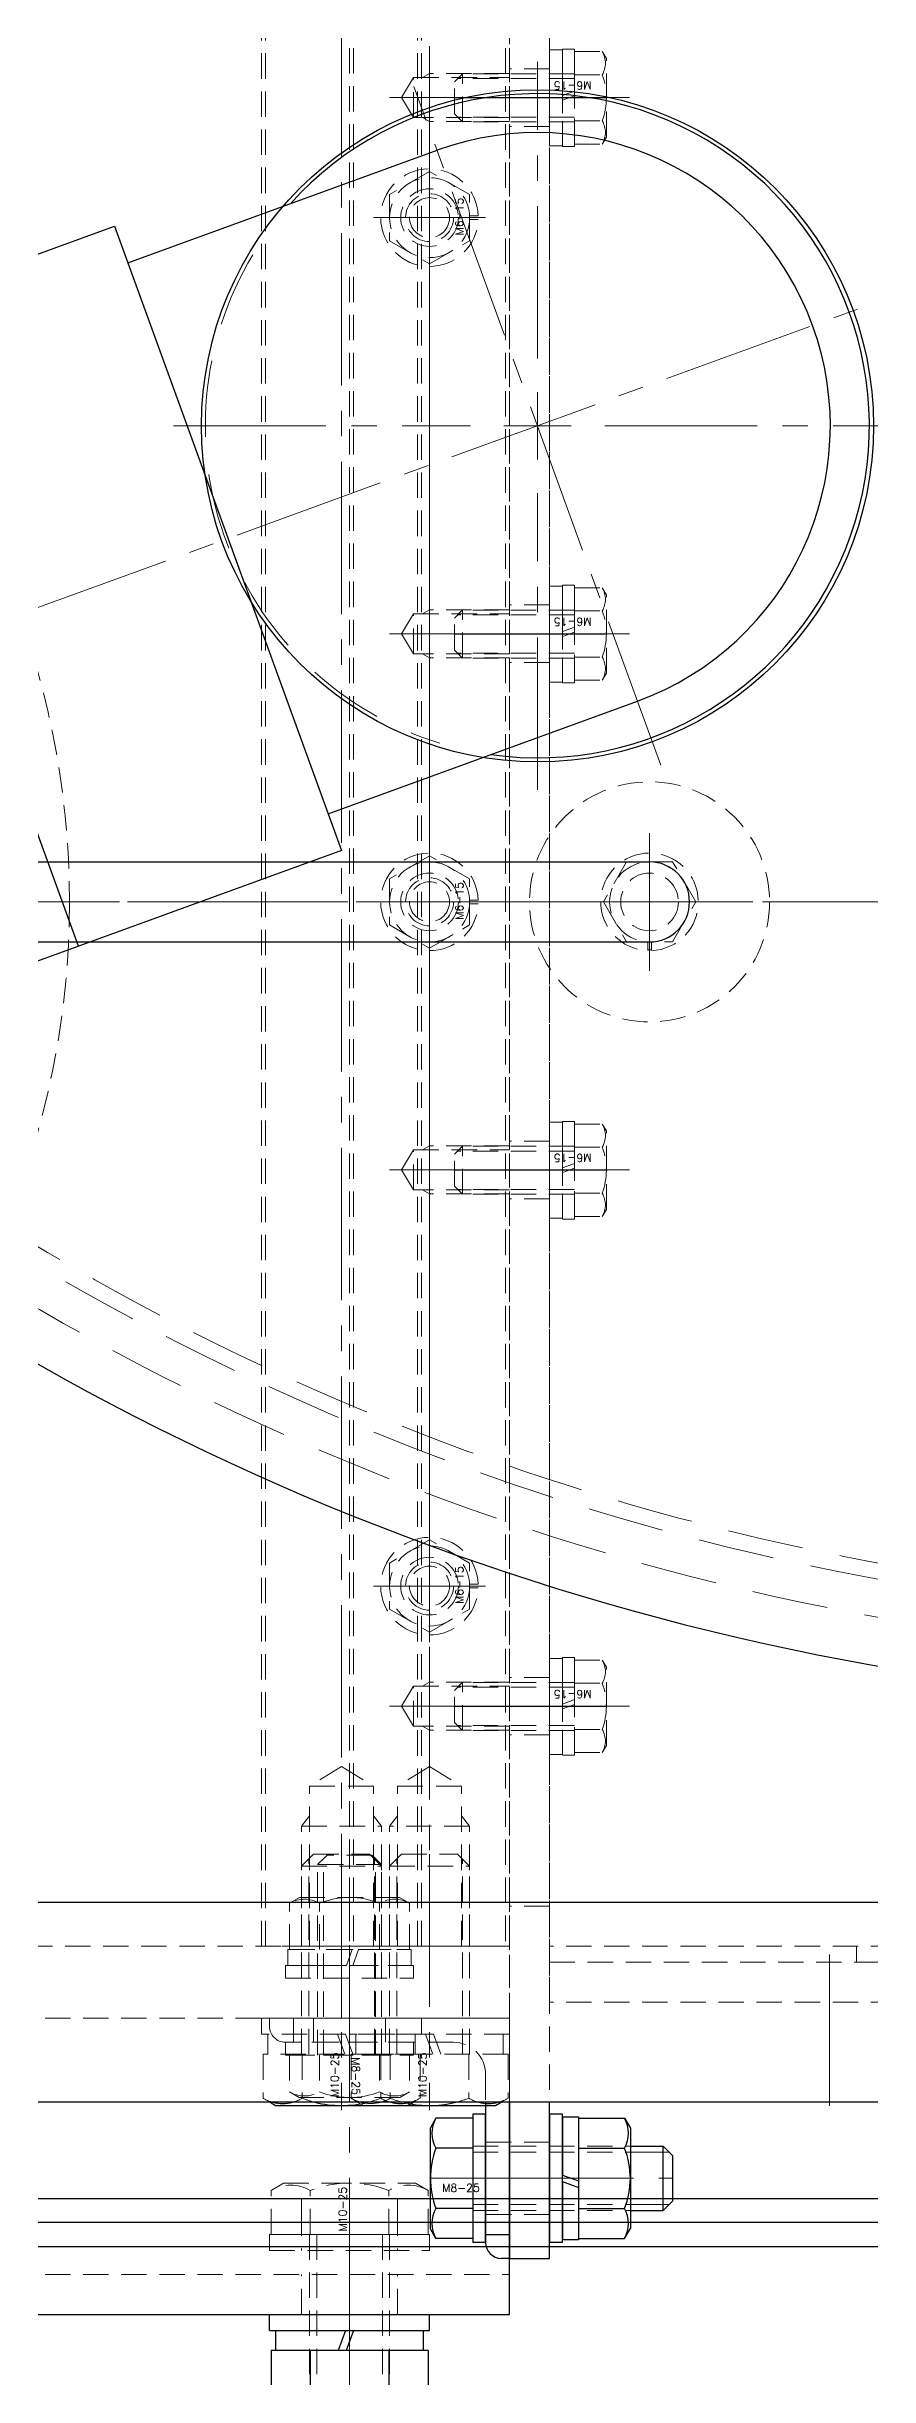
# Model space of a CAD drawing. Header units: millimetres. Extents: x 0 to 10987, y 0 to 7892.
# Drawn here: x 2291.2 to 2394.1, y 6284.7 to 6575.8 of the extents above; entities that cross this region are included whole.
import ezdxf

# ---------------------------------------------------------------- set-up
doc = ezdxf.new("R2010")
doc.units = ezdxf.units.MM
doc.linetypes.add('CENTER2', pattern=[28.575, 19.05, -3.175, 3.175, -3.175])
doc.linetypes.add('HIDDEN2', pattern=[4.7625, 3.175, -1.5875])
for name, color, linetype, lineweight in [('01_外形線', 7, 'Continuous', 25), ('02_細線', 5, 'Continuous', 13), ('03_かくれ線', 6, 'HIDDEN2', 13), ('04_中心線', 1, 'CENTER2', 9)]:
    doc.layers.add(name, color=color, linetype=linetype, lineweight=lineweight)
doc.styles.add('KSS_TXT', font='txt.shx', dxfattribs={"bigfont": 'extfont2.shx'})

# ---------------------------------------------------------------- blocks, each defined once
blk = doc.blocks.new('*U433')
at = {"layer": '04_中心線', "color": 0, "linetype": 'CENTER2', "transparency": 16777216}
for p, q in [((0, 8.4), (0, 45.5)), ((-45.5, 0), (-8.4, 0)), ((8.4, 0), (45.5, 0)), ((0, -45.5), (0, -8.4))]:
    blk.add_line(p, q, dxfattribs=at)
at = {"layer": '04_中心線', "color": 0, "linetype": 'Continuous', "transparency": 16777216}
for p, q in [((0, -4.2), (0, 4.2)), ((-4.2, 0), (4.2, 0))]:
    blk.add_line(p, q, dxfattribs=at)

msp = doc.modelspace()

# ---------------------------------------------------------------- linework, layer by layer
at = {"layer": '01_外形線'}
for p, q in [((2301.356, 6548.78), (2340.026, 6562.855)), ((2295.193, 6463.401), (2266.805, 6541.396)), ((2326.407, 6479.953), (2365.077, 6494.028)), ((2246.578, 6473.942), (2366.578, 6473.942)), ((2246.578, 6463.942), (2366.578, 6463.942)), ((2319.135, 6318.942), (2319.828, 6318.542)), ((2319.828, 6318.542), (2336.328, 6318.542)), ((2336.328, 6318.542), (2337.021, 6318.942)), ((2336.328, 6318.542), (2347.328, 6318.542)), ((2344.478, 6317.442), (2344.478, 6301.442)), ((2346.078, 6317.442), (2344.478, 6317.442)), ((2346.078, 6318.942), (2346.078, 6301.442)), ((2346.078, 6301.442), (2346.078, 6317.442)), ((2347.328, 6318.542), (2348.021, 6318.942)), ((2349.078, 6292.442), (2349.078, 6318.942)), ((2349.078, 6318.942), (2349.078, 6299.442)), ((2349.078, 6318.942), (2349.078, 6299.442)), ((2354.078, 6299.442), (2354.078, 6318.942)), ((2354.078, 6317.442), (2354.078, 6301.442)), ((2355.678, 6317.442), (2354.078, 6317.442)), ((2355.678, 6301.442), (2355.678, 6317.442)), ((2339.874, 6316.947), (2339.178, 6315.742)), ((2339.178, 6303.142), (2339.178, 6315.742)), ((2344.478, 6316.947), (2339.874, 6316.947)), ((2344.478, 6316.947), (2344.478, 6301.936)), ((2355.678, 6317.142), (2355.678, 6309.842)), ((2355.678, 6317.142), (2357.678, 6317.142)), ((2357.678, 6317.142), (2357.678, 6309.114)), ((2357.678, 6316.947), (2357.678, 6301.936)), ((2357.678, 6316.947), (2363.453, 6316.947)), ((2363.453, 6316.947), (2364.178, 6315.692)), ((2364.178, 6315.692), (2364.178, 6303.192)), ((2344.478, 6313.195), (2339.874, 6313.195)), ((2357.678, 6313.195), (2363.453, 6313.195)), ((2364.178, 6313.442), (2368.278, 6313.442)), ((2368.278, 6305.442), (2368.278, 6313.442)), ((2368.278, 6313.442), (2369.178, 6312.542)), ((2369.178, 6312.542), (2369.478, 6312.242)), ((2369.478, 6306.642), (2369.478, 6312.242)), ((2355.678, 6309.842), (2357.678, 6309.114)), ((2355.678, 6309.042), (2355.678, 6301.742)), ((2355.678, 6309.042), (2357.678, 6308.314)), ((2029.078, 6306.942), (2829.078, 6306.942)), ((2357.678, 6308.314), (2357.678, 6301.742)), ((2368.278, 6305.442), (2369.178, 6306.342)), ((2369.178, 6306.342), (2369.478, 6306.642)), ((2339.874, 6301.936), (2339.178, 6303.142)), ((2344.478, 6305.689), (2339.874, 6305.689)), ((2357.678, 6305.689), (2363.453, 6305.689)), ((2363.453, 6301.936), (2364.178, 6303.192)), ((2364.178, 6305.442), (2368.278, 6305.442)), ((2029.078, 6300.942), (2829.078, 6300.942)), ((2344.478, 6301.936), (2339.874, 6301.936)), ((2346.078, 6301.442), (2344.478, 6301.442)), ((2346.078, 6302.442), (2349.078, 6302.442)), ((2355.678, 6301.442), (2354.078, 6301.442)), ((2357.678, 6301.742), (2355.678, 6301.742)), ((2357.678, 6301.936), (2363.453, 6301.936)), ((2349.078, 6299.442), (2348.078, 6299.442)), ((2349.078, 6299.442), (2354.078, 6299.442)), ((2251.228, 6292.442), (2349.078, 6292.442)), ((2319.078, 6292.442), (2339.078, 6292.442)), ((2319.078, 6290.442), (2319.078, 6292.442)), ((2339.078, 6290.442), (2339.078, 6292.442)), ((2319.078, 6290.442), (2339.078, 6290.442)), ((2319.878, 6287.942), (2319.878, 6290.442)), ((2328.578, 6290.442), (2327.668, 6287.942)), ((2329.578, 6290.442), (2328.668, 6287.942)), ((2338.278, 6290.442), (2338.278, 6287.942)), ((2338.893, 6287.942), (2319.263, 6287.942)), ((2319.263, 6287.942), (2319.263, 6280.845)), ((2327.668, 6287.942), (2319.878, 6287.942)), ((2324.171, 6287.942), (2324.171, 6280.845)), ((2338.278, 6287.942), (2328.668, 6287.942)), ((2333.986, 6287.942), (2333.986, 6280.845)), ((2338.893, 6287.942), (2338.893, 6280.845))]:
    msp.add_line(p, q, dxfattribs=at)
msp.add_lwpolyline([(2147.578, 6625.423), (2143.53, 6625.423, 0.4933243), (2133.872, 6612.829, 0.7668698), (2771.284, 6612.829, 0.4933243), (2761.627, 6625.423), (2757.578, 6625.423), (2757.578, 6628.423), (2147.578, 6628.423)], format="xyb", close=True, dxfattribs=at)
msp.add_lwpolyline([(2024.078, 6618.942), (2579.078, 6618.942, -0.4142136), (2589.078, 6608.942), (2589.078, 6328.942, -0.4142136), (2579.078, 6318.942), (2024.078, 6318.942), (2024.078, 6618.942)], format="xyb", dxfattribs=at)
for points in [[(2328.075, 6475.369), (2262.31, 6451.433), (2233.923, 6529.427), (2299.688, 6553.364)], [(2029.078, 6343.942), (2829.078, 6343.942), (2829.078, 6303.942), (2029.078, 6303.942)], [(2034.078, 6263.942), (2824.078, 6263.942), (2829.078, 6268.942), (2829.078, 6303.942), (2029.078, 6303.942), (2029.078, 6268.942)]]:
    msp.add_lwpolyline(points, close=True, dxfattribs=at)
msp.add_circle((2352.578, 6528.423), 42, dxfattribs=at)
for centre, radius, start, end in [((2352.551, 6528.441), 41.5, 261.94006, 138.05994), ((2352.551, 6528.441), 36.622, 290, 110), ((2366.578, 6468.942), 5, 270, 90), ((2320.717, 6323.695), 4.907, 255.61054, 284.38946), ((2328.078, 6332.321), 13.779, 256.16077, 283.83923), ((2335.439, 6323.695), 4.907, 255.61054, 284.38946), ((2339.078, 6332.321), 13.779, 260.01719, 283.83923), ((2346.439, 6323.695), 4.907, 255.61054, 284.38946), ((2343.124, 6315.071), 3.753, 150.00001, 209.99999), ((2360.203, 6315.071), 3.753, 330.00001, 29.99999), ((2349.643, 6309.442), 10.465, 158.98558, 201.01442), ((2354.102, 6309.442), 10.077, 338.13461, 21.86539), ((2343.124, 6303.813), 3.753, 150.00001, 209.99999), ((2360.203, 6303.813), 3.753, 330.00001, 29.99999), ((2348.078, 6301.442), 2, 180, 270)]:
    msp.add_arc(centre, radius, start, end, dxfattribs=at)
at = {"layer": '02_細線'}
for p, q in [((2364.178, 6312.692), (2369.028, 6312.692)), ((2364.178, 6306.192), (2369.028, 6306.192))]:
    msp.add_line(p, q, dxfattribs=at)
at = {"layer": '03_かくれ線'}
for p, q in [((2349.078, 6318.942), (2349.078, 6618.942)), ((2349.078, 6318.942), (2349.078, 6618.942)), ((2354.078, 6618.942), (2354.078, 6318.942)), ((2354.078, 6331.442), (2354.078, 6606.442)), ((2318.078, 6338.442), (2318.078, 6599.442)), ((2318.578, 6338.442), (2318.578, 6599.442)), ((2329.078, 6599.442), (2329.078, 6338.442)), ((2329.578, 6599.442), (2329.578, 6338.442)), ((2337.578, 6338.442), (2337.578, 6599.442)), ((2338.078, 6338.442), (2338.078, 6599.442)), ((2348.578, 6599.442), (2348.578, 6338.442)), ((2349.078, 6599.442), (2349.078, 6338.442)), ((2355.678, 6575.412), (2354.078, 6575.412)), ((2354.078, 6575.412), (2354.078, 6563.412)), ((2355.678, 6569.712), (2355.678, 6575.512)), ((2357.178, 6575.512), (2355.678, 6575.512)), ((2355.678, 6575.412), (2355.678, 6563.412)), ((2357.178, 6570.258), (2357.178, 6575.512)), ((2357.178, 6575.185), (2360.674, 6575.185)), ((2357.178, 6563.638), (2357.178, 6575.185)), ((2360.674, 6575.185), (2361.178, 6574.312)), ((2361.178, 6564.512), (2361.178, 6574.312)), ((2335.576, 6569.442), (2337.078, 6571.942)), ((2337.078, 6571.942), (2349.078, 6571.942)), ((2337.078, 6566.942), (2337.078, 6571.942)), ((2338.212, 6571.942), (2339.078, 6572.442)), ((2349.078, 6572.442), (2339.078, 6572.442)), ((2339.078, 6572.442), (2339.078, 6566.442)), ((2342.978, 6572.212), (2342.178, 6571.412)), ((2342.178, 6567.412), (2342.178, 6571.412)), ((2342.578, 6571.812), (2342.978, 6571.812)), ((2343.178, 6572.412), (2342.978, 6572.212)), ((2357.178, 6571.812), (2342.978, 6571.812)), ((2343.178, 6566.412), (2343.178, 6572.412)), ((2357.178, 6572.412), (2343.178, 6572.412)), ((2354.078, 6573.042), (2349.078, 6573.042)), ((2357.178, 6572.298), (2360.674, 6572.298)), ((2337.078, 6566.942), (2335.576, 6569.442)), ((2355.678, 6569.712), (2357.178, 6570.258)), ((2355.678, 6569.112), (2357.178, 6569.658)), ((2355.678, 6563.312), (2355.678, 6569.112)), ((2357.178, 6563.312), (2357.178, 6569.658)), ((2349.078, 6566.942), (2337.078, 6566.942)), ((2338.212, 6566.942), (2339.078, 6566.442)), ((2349.078, 6566.442), (2339.078, 6566.442)), ((2342.978, 6566.612), (2342.178, 6567.412)), ((2342.578, 6567.012), (2342.978, 6567.012)), ((2357.178, 6567.012), (2342.978, 6567.012)), ((2343.178, 6566.412), (2342.978, 6566.612)), ((2357.178, 6566.412), (2343.178, 6566.412)), ((2354.078, 6565.842), (2349.078, 6565.842)), ((2357.178, 6566.525), (2360.674, 6566.525)), ((2355.678, 6563.412), (2354.078, 6563.412)), ((2355.678, 6563.312), (2357.178, 6563.312)), ((2357.178, 6563.638), (2360.674, 6563.638)), ((2360.674, 6563.638), (2361.178, 6564.512)), ((2339.078, 6560.215), (2334.078, 6557.329)), ((2344.078, 6557.329), (2339.078, 6560.215)), ((2334.078, 6557.329), (2334.078, 6551.555)), ((2344.078, 6551.555), (2344.078, 6557.329)), ((2344.078, 6554.667), (2345.174, 6554.667)), ((2344.078, 6554.217), (2345.174, 6554.217)), ((2334.078, 6551.555), (2339.078, 6548.668)), ((2339.078, 6548.668), (2344.078, 6551.555)), ((2355.678, 6508.412), (2354.078, 6508.412)), ((2354.078, 6508.412), (2354.078, 6496.412)), ((2355.678, 6502.712), (2355.678, 6508.512)), ((2357.178, 6508.512), (2355.678, 6508.512)), ((2355.678, 6508.412), (2355.678, 6496.412)), ((2357.178, 6503.258), (2357.178, 6508.512)), ((2357.178, 6508.185), (2360.674, 6508.185)), ((2357.178, 6496.638), (2357.178, 6508.185)), ((2360.674, 6508.185), (2361.178, 6507.312)), ((2361.178, 6497.512), (2361.178, 6507.312)), ((2335.576, 6502.442), (2337.078, 6504.942)), ((2337.078, 6504.942), (2349.078, 6504.942)), ((2337.078, 6499.942), (2337.078, 6504.942)), ((2338.212, 6504.942), (2339.078, 6505.442)), ((2349.078, 6505.442), (2339.078, 6505.442)), ((2339.078, 6505.442), (2339.078, 6499.442)), ((2342.978, 6505.212), (2342.178, 6504.412)), ((2342.178, 6500.412), (2342.178, 6504.412)), ((2342.578, 6504.812), (2342.978, 6504.812)), ((2343.178, 6505.412), (2342.978, 6505.212)), ((2357.178, 6504.812), (2342.978, 6504.812)), ((2343.178, 6499.412), (2343.178, 6505.412)), ((2357.178, 6505.412), (2343.178, 6505.412)), ((2354.078, 6506.042), (2349.078, 6506.042)), ((2357.178, 6505.298), (2360.674, 6505.298)), ((2337.078, 6499.942), (2335.576, 6502.442)), ((2355.678, 6502.712), (2357.178, 6503.258)), ((2355.678, 6502.112), (2357.178, 6502.658)), ((2355.678, 6496.312), (2355.678, 6502.112)), ((2357.178, 6496.312), (2357.178, 6502.658)), ((2349.078, 6499.942), (2337.078, 6499.942)), ((2338.212, 6499.942), (2339.078, 6499.442)), ((2349.078, 6499.442), (2339.078, 6499.442)), ((2342.978, 6499.612), (2342.178, 6500.412)), ((2342.578, 6500.012), (2342.978, 6500.012)), ((2357.178, 6500.012), (2342.978, 6500.012)), ((2343.178, 6499.412), (2342.978, 6499.612)), ((2357.178, 6499.412), (2343.178, 6499.412)), ((2354.078, 6498.842), (2349.078, 6498.842)), ((2357.178, 6499.525), (2360.674, 6499.525)), ((2355.678, 6496.412), (2354.078, 6496.412)), ((2355.678, 6496.312), (2357.178, 6496.312)), ((2357.178, 6496.638), (2360.674, 6496.638)), ((2360.674, 6496.638), (2361.178, 6497.512)), ((2339.078, 6474.715), (2334.078, 6471.829)), ((2344.078, 6471.829), (2339.078, 6474.715)), ((2334.078, 6471.829), (2334.078, 6466.055)), ((2344.078, 6466.055), (2344.078, 6471.829)), ((2363.691, 6473.942), (2360.805, 6468.942)), ((2369.465, 6473.942), (2363.691, 6473.942)), ((2372.352, 6468.942), (2369.465, 6473.942)), ((2344.078, 6469.167), (2345.174, 6469.167)), ((2360.805, 6468.942), (2363.691, 6463.942)), ((2369.465, 6463.942), (2372.352, 6468.942)), ((2334.078, 6466.055), (2339.078, 6463.168)), ((2339.078, 6463.168), (2344.078, 6466.055)), ((2344.078, 6468.717), (2345.174, 6468.717)), ((2363.691, 6463.942), (2369.465, 6463.942)), ((2366.353, 6463.942), (2366.353, 6462.846)), ((2366.803, 6463.942), (2366.803, 6462.846)), ((2355.678, 6441.412), (2354.078, 6441.412)), ((2354.078, 6441.412), (2354.078, 6429.412)), ((2355.678, 6435.712), (2355.678, 6441.512)), ((2357.178, 6441.512), (2355.678, 6441.512)), ((2355.678, 6441.412), (2355.678, 6429.412)), ((2357.178, 6436.258), (2357.178, 6441.512)), ((2357.178, 6441.185), (2360.674, 6441.185)), ((2357.178, 6429.638), (2357.178, 6441.185)), ((2360.674, 6441.185), (2361.178, 6440.312)), ((2361.178, 6430.512), (2361.178, 6440.312)), ((2335.576, 6435.442), (2337.078, 6437.942)), ((2337.078, 6437.942), (2349.078, 6437.942)), ((2337.078, 6432.942), (2337.078, 6437.942)), ((2338.212, 6437.942), (2339.078, 6438.442)), ((2349.078, 6438.442), (2339.078, 6438.442)), ((2339.078, 6438.442), (2339.078, 6432.442)), ((2342.978, 6438.212), (2342.178, 6437.412)), ((2342.178, 6433.412), (2342.178, 6437.412)), ((2342.578, 6437.812), (2342.978, 6437.812)), ((2343.178, 6438.412), (2342.978, 6438.212)), ((2357.178, 6437.812), (2342.978, 6437.812)), ((2343.178, 6432.412), (2343.178, 6438.412)), ((2357.178, 6438.412), (2343.178, 6438.412)), ((2354.078, 6439.042), (2349.078, 6439.042)), ((2357.178, 6438.298), (2360.674, 6438.298)), ((2337.078, 6432.942), (2335.576, 6435.442)), ((2355.678, 6435.712), (2357.178, 6436.258)), ((2355.678, 6435.112), (2357.178, 6435.658)), ((2355.678, 6429.312), (2355.678, 6435.112)), ((2357.178, 6429.312), (2357.178, 6435.658)), ((2349.078, 6432.942), (2337.078, 6432.942)), ((2338.212, 6432.942), (2339.078, 6432.442)), ((2349.078, 6432.442), (2339.078, 6432.442)), ((2342.978, 6432.612), (2342.178, 6433.412)), ((2342.578, 6433.012), (2342.978, 6433.012)), ((2357.178, 6433.012), (2342.978, 6433.012)), ((2343.178, 6432.412), (2342.978, 6432.612)), ((2357.178, 6432.412), (2343.178, 6432.412)), ((2354.078, 6431.842), (2349.078, 6431.842)), ((2357.178, 6432.525), (2360.674, 6432.525)), ((2355.678, 6429.412), (2354.078, 6429.412)), ((2355.678, 6429.312), (2357.178, 6429.312)), ((2357.178, 6429.638), (2360.674, 6429.638)), ((2360.674, 6429.638), (2361.178, 6430.512)), ((2339.078, 6389.215), (2334.078, 6386.329)), ((2344.078, 6386.329), (2339.078, 6389.215)), ((2334.078, 6386.329), (2334.078, 6380.555)), ((2344.078, 6380.555), (2344.078, 6386.329)), ((2344.078, 6383.667), (2345.174, 6383.667)), ((2344.078, 6383.217), (2345.174, 6383.217)), ((2334.078, 6380.555), (2339.078, 6377.668)), ((2339.078, 6377.668), (2344.078, 6380.555)), ((2355.678, 6374.412), (2354.078, 6374.412)), ((2354.078, 6374.412), (2354.078, 6362.412)), ((2355.678, 6368.712), (2355.678, 6374.512)), ((2357.178, 6374.512), (2355.678, 6374.512)), ((2355.678, 6374.412), (2355.678, 6362.412)), ((2357.178, 6369.258), (2357.178, 6374.512)), ((2357.178, 6374.185), (2360.674, 6374.185)), ((2357.178, 6362.638), (2357.178, 6374.185)), ((2360.674, 6374.185), (2361.178, 6373.312)), ((2361.178, 6363.512), (2361.178, 6373.312)), ((2335.576, 6368.442), (2337.078, 6370.942)), ((2337.078, 6370.942), (2349.078, 6370.942)), ((2337.078, 6365.942), (2337.078, 6370.942)), ((2338.212, 6370.942), (2339.078, 6371.442)), ((2349.078, 6371.442), (2339.078, 6371.442)), ((2339.078, 6371.442), (2339.078, 6365.442)), ((2342.978, 6371.212), (2342.178, 6370.412)), ((2342.178, 6366.412), (2342.178, 6370.412)), ((2342.578, 6370.812), (2342.978, 6370.812)), ((2343.178, 6371.412), (2342.978, 6371.212)), ((2357.178, 6370.812), (2342.978, 6370.812)), ((2343.178, 6365.412), (2343.178, 6371.412)), ((2357.178, 6371.412), (2343.178, 6371.412)), ((2354.078, 6372.042), (2349.078, 6372.042)), ((2357.178, 6371.298), (2360.674, 6371.298)), ((2337.078, 6365.942), (2335.576, 6368.442)), ((2355.678, 6368.712), (2357.178, 6369.258)), ((2355.678, 6368.112), (2357.178, 6368.658)), ((2355.678, 6362.312), (2355.678, 6368.112)), ((2357.178, 6362.312), (2357.178, 6368.658)), ((2349.078, 6365.942), (2337.078, 6365.942)), ((2338.212, 6365.942), (2339.078, 6365.442)), ((2349.078, 6365.442), (2339.078, 6365.442)), ((2342.978, 6365.612), (2342.178, 6366.412)), ((2342.578, 6366.012), (2342.978, 6366.012)), ((2357.178, 6366.012), (2342.978, 6366.012)), ((2343.178, 6365.412), (2342.978, 6365.612)), ((2357.178, 6365.412), (2343.178, 6365.412)), ((2354.078, 6364.842), (2349.078, 6364.842)), ((2357.178, 6365.525), (2360.674, 6365.525)), ((2355.678, 6362.412), (2354.078, 6362.412)), ((2355.678, 6362.312), (2357.178, 6362.312)), ((2357.178, 6362.638), (2360.674, 6362.638)), ((2360.674, 6362.638), (2361.178, 6363.512)), ((2328.078, 6360.892), (2324.078, 6358.438)), ((2324.078, 6338.442), (2324.078, 6358.438)), ((2324.078, 6358.438), (2328.078, 6358.438)), ((2328.078, 6360.892), (2332.078, 6358.438)), ((2332.078, 6358.438), (2328.078, 6358.438)), ((2332.078, 6338.442), (2332.078, 6358.438)), ((2339.078, 6360.892), (2335.078, 6358.438)), ((2335.078, 6358.438), (2339.078, 6358.438)), ((2335.078, 6338.442), (2335.078, 6358.438)), ((2339.078, 6360.892), (2343.078, 6358.438)), ((2343.078, 6358.438), (2339.078, 6358.438)), ((2343.078, 6338.442), (2343.078, 6358.438)), ((2323.078, 6353.442), (2324.078, 6354.741)), ((2323.078, 6338.442), (2323.078, 6353.442)), ((2323.078, 6353.442), (2333.078, 6353.442)), ((2333.078, 6353.442), (2332.078, 6354.741)), ((2333.078, 6338.442), (2333.078, 6353.442)), ((2334.078, 6353.442), (2335.078, 6354.741)), ((2334.078, 6338.442), (2334.078, 6353.442)), ((2344.078, 6353.442), (2334.078, 6353.442)), ((2344.078, 6353.442), (2343.078, 6354.741)), ((2344.078, 6338.442), (2344.078, 6353.442)), ((2323.078, 6348.442), (2324.578, 6349.942)), ((2324.578, 6349.942), (2331.578, 6349.942)), ((2325.078, 6348.642), (2325.978, 6349.542)), ((2325.828, 6344.542), (2325.828, 6349.392)), ((2325.978, 6349.542), (2326.278, 6349.842)), ((2331.878, 6349.842), (2326.278, 6349.842)), ((2333.078, 6348.442), (2331.578, 6349.942)), ((2332.178, 6349.542), (2331.878, 6349.842)), ((2333.078, 6348.642), (2332.178, 6349.542)), ((2332.328, 6344.542), (2332.328, 6349.392)), ((2334.078, 6348.442), (2335.578, 6349.942)), ((2335.578, 6349.942), (2342.578, 6349.942)), ((2344.078, 6348.442), (2342.578, 6349.942)), ((2323.078, 6324.942), (2323.078, 6348.442)), ((2323.078, 6348.442), (2333.078, 6348.442)), ((2323.978, 6324.942), (2323.978, 6349.342)), ((2333.078, 6348.642), (2325.078, 6348.642)), ((2325.078, 6344.542), (2325.078, 6348.642)), ((2332.178, 6324.942), (2332.178, 6349.342)), ((2333.078, 6344.542), (2333.078, 6348.642)), ((2333.078, 6324.942), (2333.078, 6348.442)), ((2334.078, 6324.942), (2334.078, 6348.442)), ((2334.078, 6348.442), (2344.078, 6348.442)), ((2334.978, 6324.942), (2334.978, 6349.342)), ((2343.178, 6324.942), (2343.178, 6349.342)), ((2344.078, 6324.942), (2344.078, 6348.442)), ((2321.573, 6343.817), (2322.828, 6344.542)), ((2321.573, 6338.042), (2321.573, 6343.817)), ((2322.828, 6344.542), (2335.328, 6344.542)), ((2325.078, 6324.842), (2325.078, 6344.542)), ((2325.325, 6338.042), (2325.325, 6343.817)), ((2325.828, 6324.842), (2325.828, 6344.542)), ((2332.328, 6324.842), (2332.328, 6344.542)), ((2332.831, 6338.042), (2332.831, 6343.817)), ((2333.078, 6324.842), (2333.078, 6344.542)), ((2336.584, 6343.817), (2335.328, 6344.542)), ((2336.584, 6338.042), (2336.584, 6343.817)), ((2354.078, 6343.442), (2349.078, 6343.442)), ((2338.078, 6338.442), (2318.078, 6338.442)), ((2321.378, 6338.042), (2329.406, 6338.042)), ((2321.378, 6336.042), (2321.378, 6338.042)), ((2321.573, 6338.042), (2336.584, 6338.042)), ((2328.678, 6336.042), (2329.406, 6338.042)), ((2329.078, 6338.442), (2349.078, 6338.442)), ((2329.478, 6336.042), (2330.206, 6338.042)), ((2330.206, 6338.042), (2336.778, 6338.042)), ((2336.778, 6338.042), (2336.778, 6336.042)), ((2745.078, 6338.442), (2354.078, 6338.442)), ((2354.078, 6338.442), (2354.078, 6336.442)), ((2392.432, 6338.442), (2392.432, 6336.442)), ((2337.078, 6336.042), (2321.078, 6336.042)), ((2321.078, 6336.042), (2321.078, 6334.442)), ((2321.378, 6336.042), (2328.678, 6336.042)), ((2329.478, 6336.042), (2336.778, 6336.042)), ((2337.078, 6336.042), (2337.078, 6334.442)), ((2354.078, 6336.442), (2745.078, 6336.442)), ((2321.078, 6334.442), (2337.078, 6334.442)), ((2338.078, 6329.442), (2318.078, 6329.442)), ((2318.078, 6327.972), (2318.078, 6329.442)), ((2349.078, 6329.442), (2319.078, 6329.442)), ((2319.078, 6329.442), (2319.078, 6328.442)), ((2322.078, 6329.442), (2322.078, 6326.442)), ((2324.578, 6329.442), (2324.578, 6326.442)), ((2349.078, 6329.442), (2329.078, 6329.442)), ((2329.078, 6327.972), (2329.078, 6329.442)), ((2333.578, 6329.442), (2333.578, 6326.442)), ((2338.078, 6327.972), (2338.078, 6329.442)), ((2349.078, 6329.442), (2349.078, 6318.942)), ((2349.078, 6327.972), (2349.078, 6329.442)), ((2745.078, 6331.442), (2354.078, 6331.442)), ((2318.078, 6327.972), (2318.078, 6327.442)), ((2338.078, 6327.442), (2318.078, 6327.442)), ((2318.878, 6327.442), (2318.878, 6324.942)), ((2342.078, 6326.442), (2321.078, 6326.442)), ((2337.078, 6326.442), (2321.078, 6326.442)), ((2321.078, 6326.442), (2321.078, 6324.842)), ((2327.578, 6327.442), (2328.488, 6324.942)), ((2328.578, 6327.442), (2329.488, 6324.942)), ((2329.078, 6327.972), (2329.078, 6327.442)), ((2349.078, 6327.442), (2329.078, 6327.442)), ((2329.878, 6327.442), (2329.878, 6324.942)), ((2337.078, 6326.442), (2337.078, 6324.842)), ((2337.278, 6324.942), (2337.278, 6327.442)), ((2338.078, 6327.442), (2338.078, 6327.972)), ((2338.578, 6327.442), (2339.488, 6324.942)), ((2339.578, 6327.442), (2340.488, 6324.942)), ((2348.278, 6324.942), (2348.278, 6327.442)), ((2349.078, 6327.442), (2349.078, 6327.972)), ((2318.263, 6324.942), (2318.263, 6319.445)), ((2337.893, 6324.942), (2318.263, 6324.942)), ((2321.078, 6324.842), (2337.078, 6324.842)), ((2321.573, 6324.842), (2336.584, 6324.842)), ((2321.573, 6324.842), (2321.573, 6320.238)), ((2323.171, 6324.942), (2323.171, 6319.445)), ((2325.325, 6324.842), (2325.325, 6320.238)), ((2329.263, 6324.942), (2329.263, 6319.445)), ((2348.893, 6324.942), (2329.263, 6324.942)), ((2332.831, 6324.842), (2332.831, 6320.238)), ((2332.986, 6324.942), (2332.986, 6319.445)), ((2334.171, 6324.942), (2334.171, 6319.445)), ((2336.584, 6324.842), (2336.584, 6320.238)), ((2337.893, 6324.942), (2337.893, 6319.445)), ((2343.986, 6324.942), (2343.986, 6319.445)), ((2348.893, 6324.942), (2348.893, 6319.445)), ((2346.078, 6322.442), (2346.078, 6318.942)), ((2318.263, 6319.445), (2319.135, 6318.942)), ((2321.573, 6320.238), (2322.778, 6319.542)), ((2335.378, 6319.542), (2322.778, 6319.542)), ((2329.263, 6319.445), (2330.046, 6318.994)), ((2330.083, 6318.972), (2330.828, 6318.542)), ((2330.828, 6318.542), (2336.328, 6318.542)), ((2336.584, 6320.238), (2335.378, 6319.542)), ((2337.893, 6319.445), (2337.021, 6318.942)), ((2348.893, 6319.445), (2348.021, 6318.942)), ((2344.478, 6313.442), (2364.178, 6313.442)), ((2344.478, 6312.692), (2364.178, 6312.692)), ((2349.078, 6313.942), (2346.078, 6313.942)), ((2354.078, 6313.942), (2349.078, 6313.942)), ((2319.263, 6307.938), (2320.828, 6308.842)), ((2320.828, 6308.842), (2337.328, 6308.842)), ((2338.893, 6307.938), (2337.328, 6308.842)), ((2319.263, 6302.442), (2319.263, 6307.938)), ((2324.171, 6302.442), (2324.171, 6307.938)), ((2329.078, 6306.692), (2329.078, 6299.192)), ((2333.986, 6302.442), (2333.986, 6307.938)), ((2338.893, 6302.442), (2338.893, 6307.938)), ((2344.478, 6306.192), (2364.178, 6306.192)), ((2323.078, 6305.442), (2323.078, 6300.442)), ((2335.078, 6305.442), (2335.078, 6300.442)), ((2344.478, 6305.442), (2364.178, 6305.442)), ((2349.078, 6304.942), (2346.078, 6304.942)), ((2354.078, 6304.942), (2349.078, 6304.942)), ((2319.078, 6302.442), (2339.078, 6302.442)), ((2319.078, 6300.442), (2319.078, 6302.442)), ((2319.078, 6300.442), (2339.078, 6300.442)), ((2338.893, 6302.442), (2319.263, 6302.442)), ((2324.078, 6302.442), (2324.078, 6279.942)), ((2324.978, 6302.442), (2324.978, 6279.942)), ((2333.178, 6302.442), (2333.178, 6279.942)), ((2334.078, 6302.442), (2334.078, 6279.942)), ((2339.078, 6300.442), (2339.078, 6302.442)), ((2029.078, 6297.442), (2349.078, 6297.442)), ((2323.078, 6292.442), (2323.078, 6297.442)), ((2335.078, 6292.442), (2335.078, 6297.442))]:
    msp.add_line(p, q, dxfattribs=at)
at = {"layer": '03_かくれ線', "transparency": 33554559}
msp.add_line((2314.078, 6468.942), (2064.078, 6468.942), dxfattribs=at)
at = {"layer": '03_かくれ線', "ltscale": 3}
for p, q in [((2323.078, 6303.942), (2323.078, 6306.942)), ((2335.078, 6303.942), (2335.078, 6306.942))]:
    msp.add_line(p, q, dxfattribs=at)
at = {"layer": '03_かくれ線'}
msp.add_lwpolyline([(2029.078, 6329.442), (2349.078, 6329.442), (2349.078, 6338.442), (2029.078, 6338.442), (2029.078, 6329.442)], dxfattribs=at)
at = {"layer": '03_かくれ線', "transparency": 33554559}
msp.add_circle((2189.078, 6468.942), 105, dxfattribs=at)
at = {"layer": '03_かくれ線'}
for centre, radius in [((2339.078, 6554.442), 5), ((2339.078, 6554.442), 3.6), ((2339.078, 6554.442), 3), ((2339.078, 6554.442), 2.5), ((2366.578, 6468.942), 15), ((2339.078, 6468.942), 5), ((2339.078, 6468.942), 3.6), ((2339.078, 6468.942), 3), ((2366.578, 6468.942), 5), ((2366.578, 6468.942), 3.6), ((2339.078, 6468.942), 2.5), ((2339.078, 6383.442), 5), ((2339.078, 6383.442), 3.6), ((2339.078, 6383.442), 3), ((2339.078, 6383.442), 2.5)]:
    msp.add_circle(centre, radius, dxfattribs=at)
at = {"layer": '03_かくれ線', "ltscale": 3, "transparency": 33554559}
for radius, start, end in [(324, 188.74896, 349.18729), (319.319, 188.87824, 349.02683), (317.319, 189.04728, 348.95681)]:
    msp.add_arc((2452.578, 6698.444), radius, start, end, dxfattribs=at)
at = {"layer": '03_かくれ線'}
for centre, radius, start, end in [((2358.174, 6573.742), 2.887, 330.00001, 29.99999), ((2352.664, 6569.412), 8.514, 340.18087, 19.81913), ((2358.174, 6565.082), 2.887, 330.00001, 29.99999), ((2339.078, 6554.442), 6.1, 2.11385, 357.88615), ((2358.174, 6506.742), 2.887, 330.00001, 29.99999), ((2352.664, 6502.412), 8.514, 340.18087, 19.81913), ((2358.174, 6498.082), 2.887, 330.00001, 29.99999), ((2339.078, 6468.942), 6.1, 2.11385, 357.88615), ((2366.578, 6468.942), 6.1, 272.11385, 267.88615), ((2366.578, 6468.942), 6, 267.88615, 272.1491), ((2358.174, 6439.742), 2.887, 330.00001, 29.99999), ((2352.664, 6435.412), 8.514, 340.18087, 19.81913), ((2358.174, 6431.082), 2.887, 330.00001, 29.99999), ((2339.078, 6383.442), 6.1, 2.11385, 357.88615), ((2358.174, 6372.742), 2.887, 330.00001, 29.99999), ((2352.664, 6368.412), 8.514, 340.18087, 19.81913), ((2358.174, 6364.082), 2.887, 330.00001, 29.99999), ((2323.449, 6340.567), 3.753, 60.00001, 119.99999), ((2329.078, 6334.465), 10.077, 68.13461, 111.86539), ((2334.707, 6340.567), 3.753, 60.00001, 119.99999), ((2321.078, 6328.442), 2, 180, 270), ((2342.078, 6322.442), 4, 0, 90), ((2320.717, 6323.695), 4.907, 240.00001, 255.61054), ((2323.449, 6323.488), 3.753, 240.00001, 299.99999), ((2320.717, 6323.695), 4.907, 284.38946, 299.99999), ((2328.078, 6332.321), 13.779, 249.136, 256.16077), ((2329.078, 6330.007), 10.465, 248.98558, 291.01442), ((2331.717, 6323.695), 4.907, 240.00001, 254.25373), ((2331.717, 6323.695), 4.907, 254.25373, 285.74627), ((2328.078, 6332.321), 13.779, 283.83923, 290.864), ((2334.707, 6323.488), 3.753, 240.00001, 299.99999), ((2335.439, 6323.695), 4.907, 240.00001, 255.61054), ((2331.717, 6323.695), 4.907, 285.74627, 299.99999), ((2339.078, 6332.321), 13.779, 249.136, 260.01719), ((2335.439, 6323.695), 4.907, 284.38946, 299.99999), ((2339.078, 6332.321), 13.779, 283.83923, 290.864), ((2346.439, 6323.695), 4.907, 240.00001, 255.61054), ((2346.439, 6323.695), 4.907, 284.38946, 299.99999), ((2329.078, 6295.063), 13.779, 69.136, 110.864), ((2321.717, 6303.688), 4.907, 60.00001, 119.99999), ((2336.439, 6303.688), 4.907, 60.00001, 119.99999)]:
    msp.add_arc(centre, radius, start, end, dxfattribs=at)
at = {"layer": '03_かくれ線', "ltscale": 3}
msp.add_arc((2352.551, 6528.441), 41.5, 149.01725, 252.94998, dxfattribs=at)
at = {"layer": '04_中心線'}
for p, q in [((2328.078, 6333.442), (2328.078, 6604.442)), ((2339.078, 6604.442), (2339.078, 6333.442)), ((2367.983, 6486.042), (2337.119, 6570.841)), ((2351.578, 6569.442), (2334.078, 6569.442)), ((2364.078, 6569.442), (2339.078, 6569.442)), ((2342.178, 6569.412), (2361.178, 6569.412)), ((2339.078, 6561.442), (2339.078, 6376.442)), ((2339.078, 6560.542), (2339.078, 6548.342)), ((2346.078, 6554.442), (2332.078, 6554.442)), ((2332.978, 6554.442), (2345.178, 6554.442)), ((2334.078, 6554.442), (2344.078, 6554.442)), ((2127.058, 6446.369), (2395.613, 6544.115)), ((2351.578, 6502.442), (2334.078, 6502.442)), ((2364.078, 6502.442), (2339.078, 6502.442)), ((2342.178, 6502.412), (2361.178, 6502.412)), ((2366.578, 6460.342), (2366.578, 6477.542)), ((2339.078, 6475.042), (2339.078, 6462.842)), ((2015.578, 6468.942), (2599.078, 6468.942)), ((2024.078, 6468.942), (2354.078, 6468.942)), ((2332.978, 6468.942), (2345.178, 6468.942)), ((2334.078, 6468.942), (2344.078, 6468.942)), ((2364.078, 6468.942), (2339.078, 6468.942)), ((2354.078, 6468.942), (2754.078, 6468.942)), ((2351.578, 6435.442), (2334.078, 6435.442)), ((2364.078, 6435.442), (2339.078, 6435.442)), ((2342.178, 6435.412), (2361.178, 6435.412)), ((2339.078, 6389.542), (2339.078, 6377.342)), ((2346.078, 6383.442), (2332.078, 6383.442)), ((2332.978, 6383.442), (2345.178, 6383.442)), ((2334.078, 6383.442), (2344.078, 6383.442)), ((2351.578, 6368.442), (2334.078, 6368.442)), ((2364.078, 6368.442), (2339.078, 6368.442)), ((2342.178, 6368.412), (2361.178, 6368.412)), ((2328.078, 6349.942), (2328.078, 6317.942)), ((2329.078, 6319.542), (2329.078, 6349.842)), ((2339.078, 6349.942), (2339.078, 6317.942)), ((2328.078, 6338.442), (2328.078, 6329.442)), ((2389.078, 6337.412), (2389.078, 6318.512)), ((2329.078, 6334.442), (2329.078, 6321.442)), ((2329.078, 6290.442), (2329.078, 6320.442)), ((2329.078, 6277.442), (2329.078, 6308.842)), ((2364.078, 6309.442), (2339.078, 6309.442)), ((2339.178, 6309.442), (2369.478, 6309.442)), ((2354.078, 6309.442), (2341.078, 6309.442)), ((2329.078, 6282.442), (2329.078, 6307.442)), ((2329.078, 6286.942), (2329.078, 6305.842))]:
    msp.add_line(p, q, dxfattribs=at)

# ---------------------------------------------------------------- block references
at = {"layer": '04_中心線', "linetype": 'CENTER2'}
msp.add_blockref('*U433', (2352.578, 6528.423), dxfattribs=at)

# ---------------------------------------------------------------- texts
at = {"layer": '03_かくれ線', "style": 'KSS_TXT'}
for s, rotation, p in [('M6-15', 180, (2359.316, 6571.439)), ('M6-15', 90, (2343.307, 6552.207)), ('M6-15', 180, (2359.316, 6504.439)), ('M6-15', 90, (2343.307, 6466.707)), ('M6-15', 180, (2359.316, 6437.439)), ('M6-15', 90, (2343.307, 6381.207)), ('M6-15', 180, (2359.316, 6370.439)), ('M10-25', 90, (2327.718, 6319.584)), ('M8-25', 270, (2329.373, 6324.574)), ('M10-25', 90, (2338.718, 6319.584)), ('M10-25', 90, (2328.718, 6302.8))]:
    msp.add_text(s, height=1, rotation=rotation, dxfattribs=at).set_placement(p)
msp.add_text('M8-25', height=1, dxfattribs=at).set_placement((2340.654, 6307.762))

doc.saveas('drawing.dxf')
